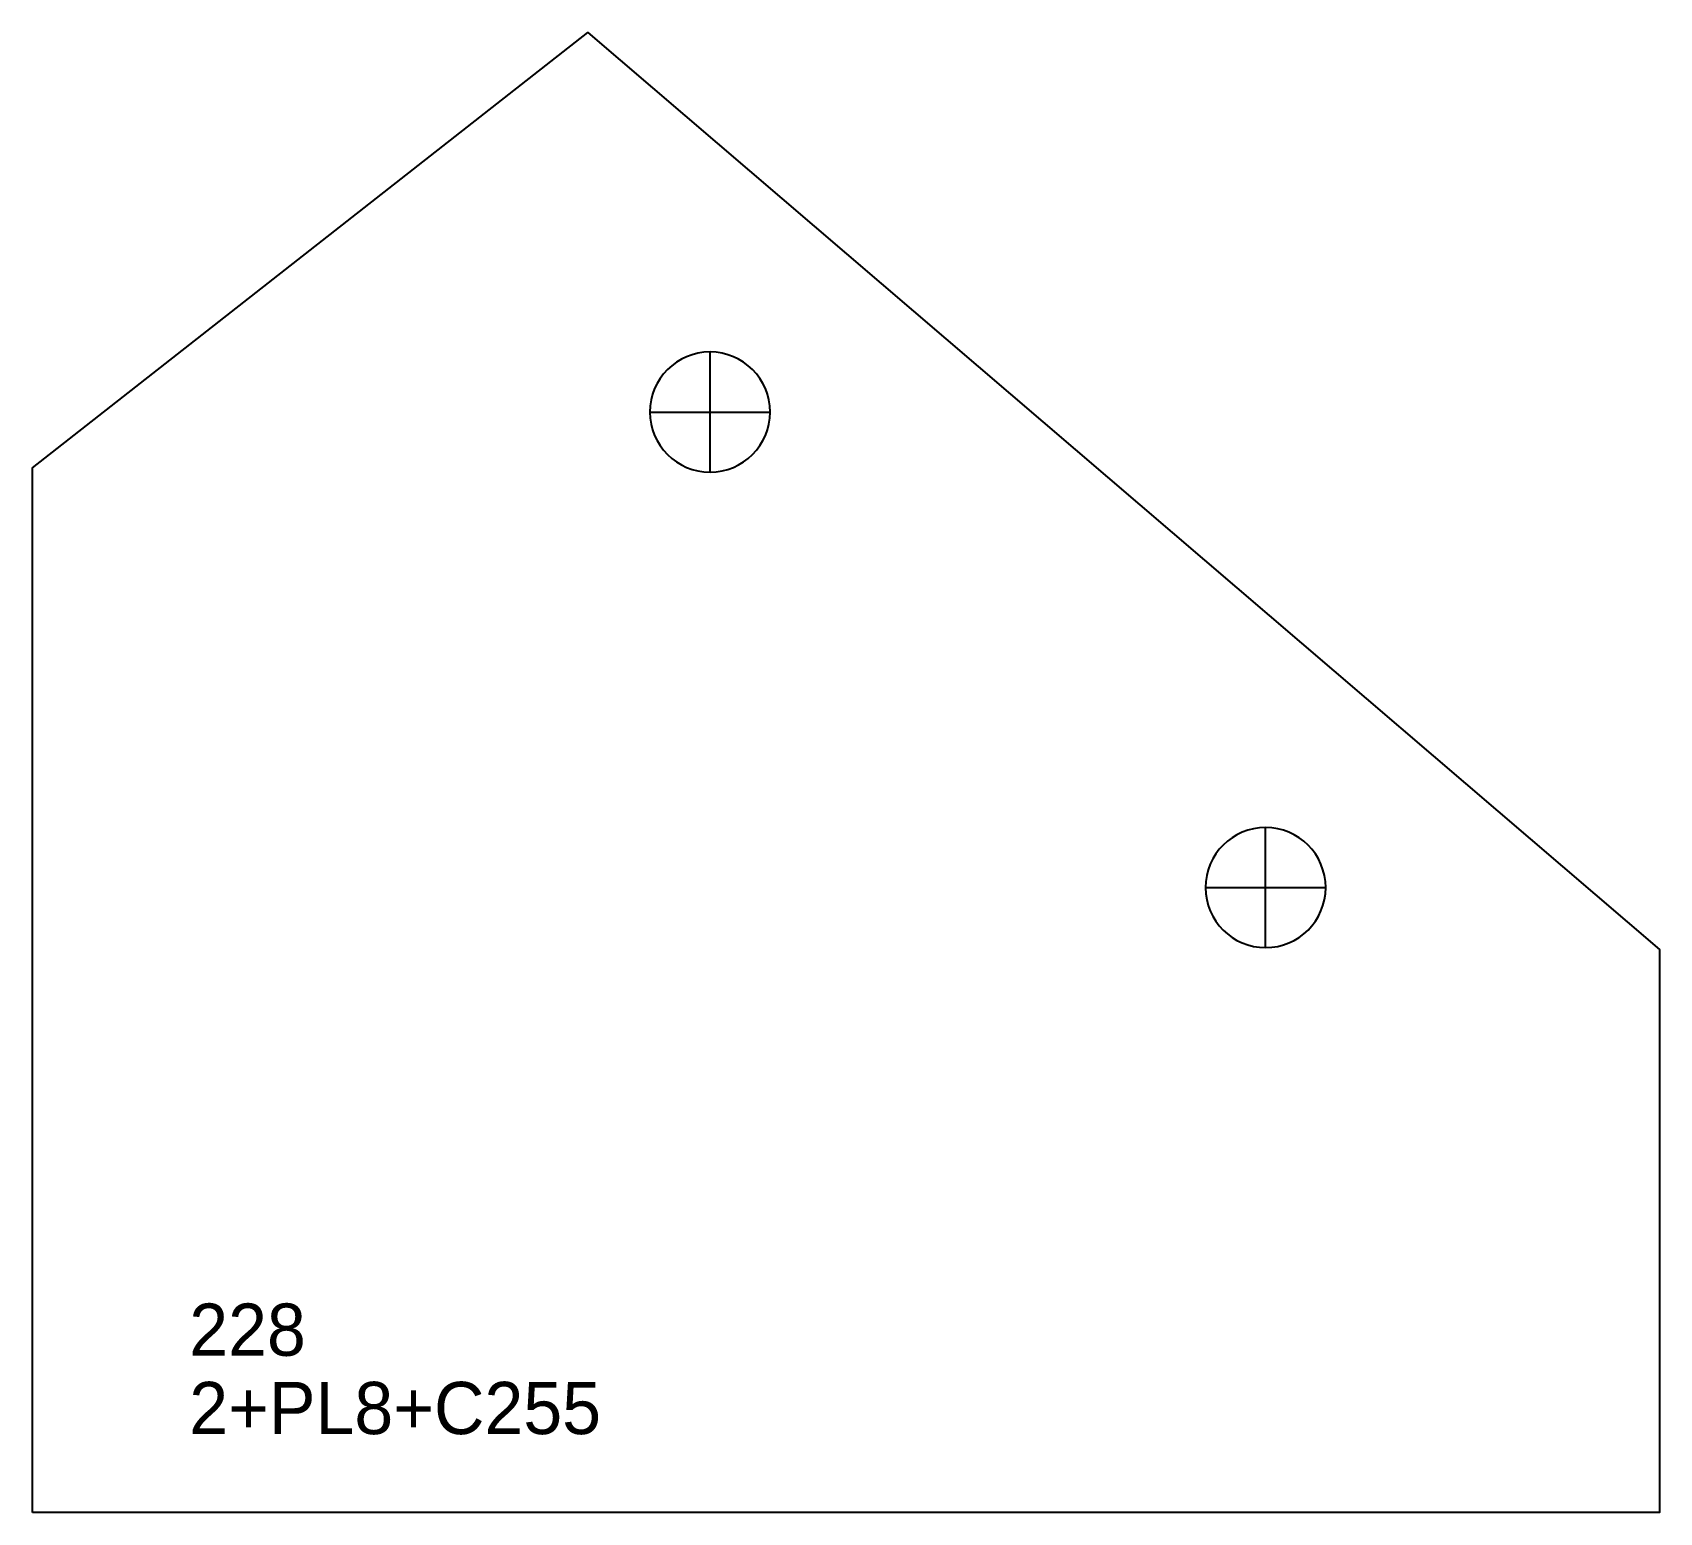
# Model space of a CAD drawing. Extents: x 0 to 311, y 0 to 283.
import ezdxf

# ---------------------------------------------------------------- set-up
doc = ezdxf.new("R2010")
doc.units = 0
for name, color, linetype in [('22', 7, 'CONTINUOUS'), ('CUT', 7, 'CONTINUOUS'), ('SCRIBE', 3, 'CONTINUOUS'), ('TEXT', 7, 'CONTINUOUS')]:
    doc.layers.add(name, color=color, linetype=linetype)

msp = doc.modelspace()

# ---------------------------------------------------------------- linework, layer by layer
at = {"layer": '22', "color": 7, "linetype": 'CONTINUOUS'}
for p, q in [((129.68, 199.19), (129.68, 222.19)), ((118.18, 210.69), (141.18, 210.69)), ((236.03, 108.15), (236.03, 131.15)), ((224.53, 119.65), (247.53, 119.65))]:
    msp.add_line(p, q, dxfattribs=at)
for points in [[(129.68, 222.19, 1), (129.68, 199.19, 1)], [(236.03, 131.15, 1), (236.03, 108.15, 1)]]:
    msp.add_lwpolyline(points, format="xyb", close=True, dxfattribs=at)
at = {"layer": 'CUT', "color": 7, "linetype": 'CONTINUOUS'}
msp.add_lwpolyline([(0, 0), (0, 200), (106.31, 283.35), (311.42, 107.77), (311.42, 0)], close=True, dxfattribs=at)

# ---------------------------------------------------------------- texts
at = {"layer": 'SCRIBE', "color": 3}
msp.add_text('228', height=10, dxfattribs=at).set_placement((30, 30))
at = {"layer": 'TEXT', "color": 7}
msp.add_text('2+PL8+C255', height=10, dxfattribs=at).set_placement((30, 15))

doc.saveas('drawing.dxf')
